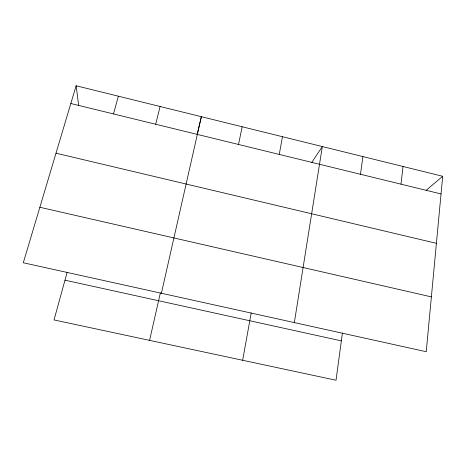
<?xml version="1.0" encoding="UTF-8"?>
<svg xmlns="http://www.w3.org/2000/svg" width="466" height="466" viewBox="0 0 466 466"><rect width="100%" height="100%" fill="white"/><g stroke="black" fill="none" stroke-linecap="round" stroke-linejoin="round"><path stroke-width="0.7" d="M442.7 176.282L426.233 351.708L23.3 262.76L76.127 85.767L442.7 176.282L426.215 190.262M401.005 184.169L403.038 166.49M342.399 333.056L336.033 380.233L54.033 319.944L67.075 272.575M360.498 174.272L362.915 156.582M294.349 322.594L322.321 146.563L311.702 162.582M279.256 154.427L282.46 136.719M242.652 360.265L251.203 312.925M238.54 144.483L242.145 126.764M161.399 293.248L201.359 116.692L197.13 134.499M149.586 340.372L160.333 293.015M155.673 124.236L160.1 106.504M113.5 113.937L118.358 96.2M64.984 280.177L341.345 340.867M39.866 207.265L431.382 296.889M56.002 153.197L436.409 243.322M70.832 103.51L441.04 193.949M76.127 85.767L78.696 105.753"/></g></svg>
